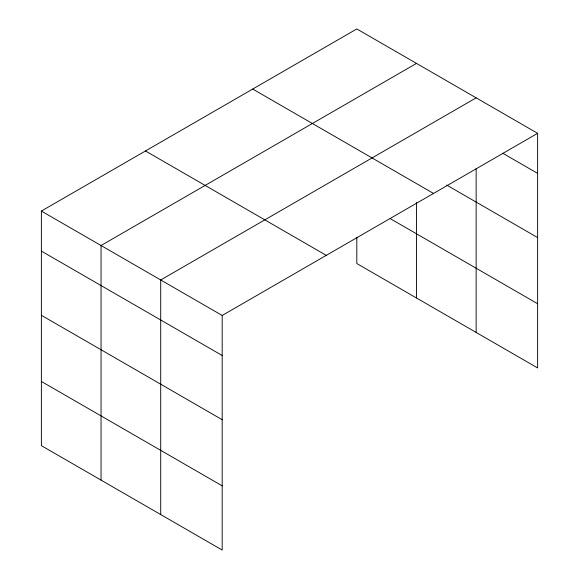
<?xml version="1.0" encoding="UTF-8"?>
<svg xmlns="http://www.w3.org/2000/svg" width="579" height="579" viewBox="0 0 579 579"><rect width="100%" height="100%" fill="white"/><g stroke="black" fill="none" stroke-linecap="round" stroke-linejoin="round"><path stroke-width="0.87" d="M537.623 133.336L356.816 28.95L41.377 211.067L41.377 445.664L222.184 550.05L222.184 315.461L537.623 133.336L537.623 367.933L356.816 263.539L356.816 237.318M476.148 168.627L476.148 332.44M416.482 63.4L101.043 245.518L101.043 480.107M476.148 97.851L160.709 279.968L160.709 514.557M502.608 153.153L537.623 173.374M446.706 185.085L537.623 237.578M252.719 89.05L433.533 193.437M390.137 218.572L537.623 303.729M145.467 150.967L326.281 255.361M41.377 211.067L222.184 315.461M41.377 251.098L222.184 355.492M41.377 315.302L222.184 419.695M41.377 381.452L222.184 485.846M416.482 202.498L416.482 297.99"/></g></svg>
